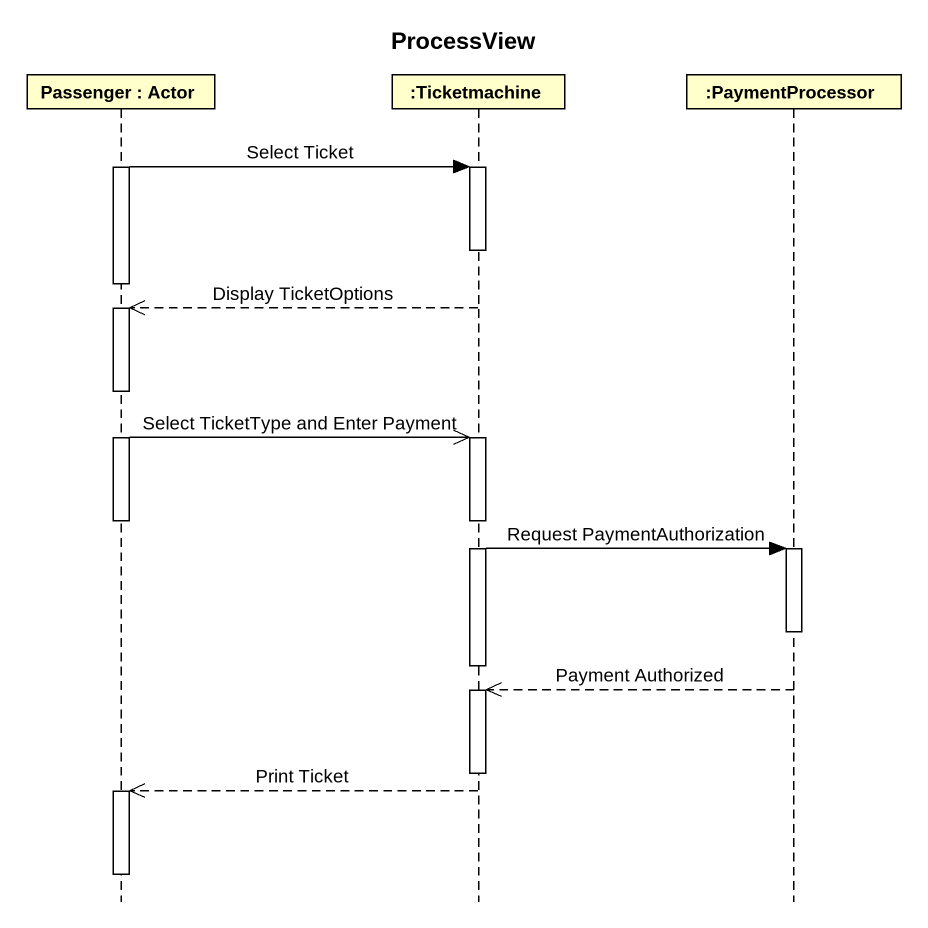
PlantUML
@startuml
title ProcessView
hide footbox
participant "Passenger : Actor" as Passenger
participant ":Ticketmachine" as Ticketmachine
participant ":PaymentProcessor" as PaymentProcessor

activate Passenger
Passenger -> Ticketmachine : Select Ticket
activate Ticketmachine
deactivate Ticketmachine
deactivate Passenger
Ticketmachine -->> Passenger : Display TicketOptions
activate Passenger
Passenger ->> Ticketmachine : Select TicketType and Enter Payment
activate Ticketmachine
deactivate Passenger
Ticketmachine -> PaymentProcessor : Request PaymentAuthorization
activate PaymentProcessor
deactivate PaymentProcessor
deactivate Ticketmachine
PaymentProcessor -->> Ticketmachine : Payment Authorized
activate Ticketmachine
deactivate Ticketmachine
Ticketmachine -->> Passenger : Print Ticket
activate Passenger
deactivate Passenger
@enduml
